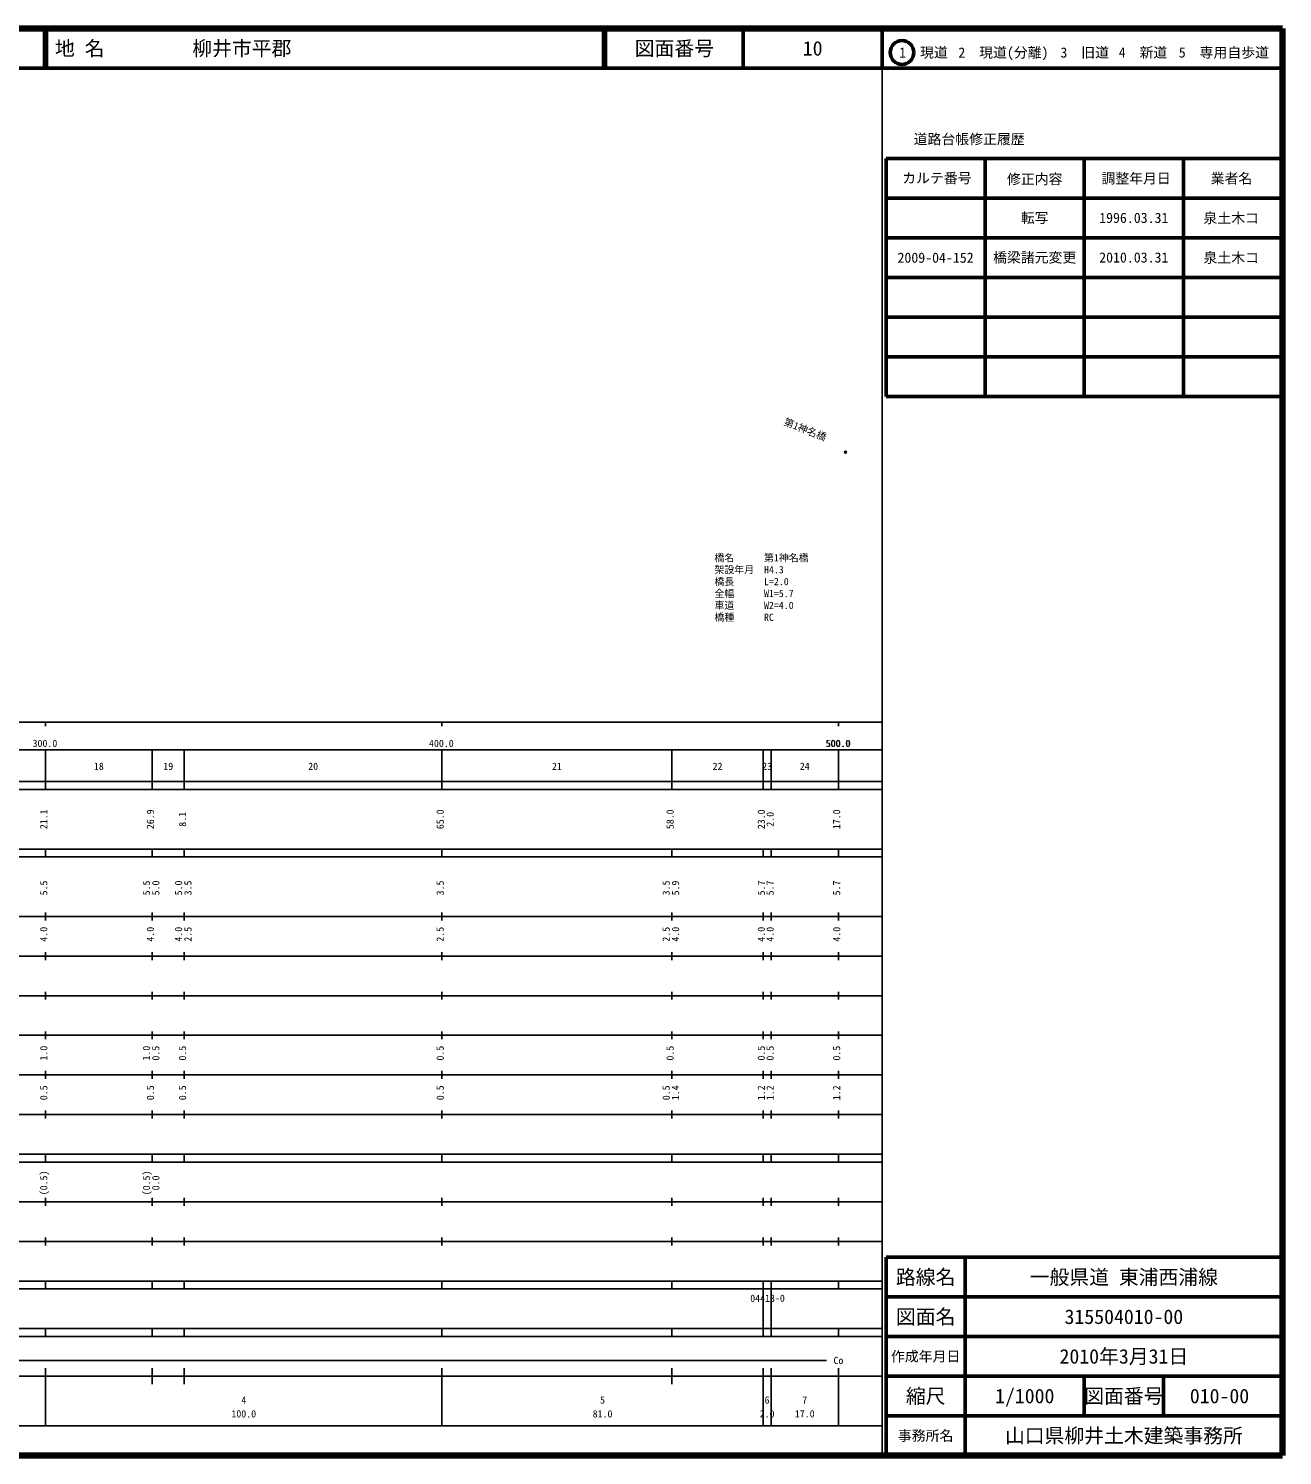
# Model space of a CAD drawing. Units: millimetres on the paper. Extents: x 40 to 680, y 20 to 380.
# Drawn here: x 363.7 to 680, y 20 to 380 of the extents above; entities that cross this region are included whole.
import ezdxf
from ezdxf.enums import TextEntityAlignment as Align

# ---------------------------------------------------------------- set-up
doc = ezdxf.new("R2010")
doc.units = ezdxf.units.MM
doc.header["$PDMODE"] = 32
doc.header["$PDSIZE"] = 0.5
for name, color, linetype in [('M-OTRS', 6, 'Continuous'), ('M-STR-HTXT', 7, 'Continuous'), ('M-STR-STR1', 1, 'Continuous'), ('M-TTL-TXT', 7, 'Continuous')]:
    doc.layers.add(name, color=color, linetype=linetype)
for name, color, linetype, lineweight in [('M-TTL', 2, 'Continuous', 140), ('M-TTL-BAND', 7, 'Continuous', 25), ('M-TTL-FRAM', 2, 'Continuous', 50), ('M-TTL-LINE', 7, 'Continuous', 50)]:
    doc.layers.add(name, color=color, linetype=linetype, lineweight=lineweight)
doc.styles.add('ＭＳ ゴシック', font='')
doc.styles.get('ＭＳ ゴシック').set_extended_font_data('MS Gothic')

msp = doc.modelspace()

# ---------------------------------------------------------------- linework, layer by layer
at = {"layer": 'M-OTRS'}
msp.add_point((569.813, 273.117), dxfattribs=at)
at = {"layer": 'M-TTL'}
for p, q in [((680, 380), (40, 380)), ((680, 20), (680, 380)), ((40, 20), (680, 20))]:
    msp.add_line(p, q, dxfattribs=at)
at = {"layer": 'M-TTL-BAND'}
for p, q in [((579, 20), (579, 370)), ((40, 205), (579, 205)), ((368, 205), (368, 204)), ((468, 205), (468, 204)), ((568, 205), (568, 204)), ((68, 198), (579, 198)), ((368, 188), (368, 198)), ((394.9, 188), (394.9, 198)), ((403, 188), (403, 198)), ((468, 188), (468, 198)), ((526, 188), (526, 198)), ((549, 188), (549, 198)), ((551, 188), (551, 198)), ((568, 188), (568, 198)), ((40, 190), (579, 190)), ((40, 188), (579, 188)), ((40, 173), (579, 173)), ((368, 171), (368, 173)), ((394.9, 171), (394.9, 173)), ((403, 171), (403, 173)), ((468, 171), (468, 173)), ((526, 171), (526, 173)), ((549, 171), (549, 173)), ((551, 171), (551, 173)), ((568, 171), (568, 173)), ((40, 171), (579, 171)), ((40, 156), (579, 156)), ((368, 155), (368, 157)), ((394.9, 155), (394.9, 157)), ((403, 155), (403, 157)), ((468, 155), (468, 157)), ((526, 155), (526, 157)), ((549, 155), (549, 157)), ((551, 155), (551, 157)), ((568, 155), (568, 157)), ((46, 146), (579, 146)), ((368, 145), (368, 147)), ((394.9, 145), (394.9, 147)), ((403, 145), (403, 147)), ((468, 145), (468, 147)), ((526, 145), (526, 147)), ((549, 145), (549, 147)), ((551, 145), (551, 147)), ((568, 145), (568, 147)), ((368, 135), (368, 137)), ((394.9, 135), (394.9, 137)), ((403, 135), (403, 137)), ((468, 135), (468, 137)), ((526, 135), (526, 137)), ((549, 135), (549, 137)), ((551, 135), (551, 137)), ((568, 135), (568, 137)), ((52, 136), (579, 136)), ((46, 126), (579, 126)), ((368, 125), (368, 127)), ((394.9, 125), (394.9, 127)), ((403, 125), (403, 127)), ((468, 125), (468, 127)), ((526, 125), (526, 127)), ((549, 125), (549, 127)), ((551, 125), (551, 127)), ((568, 125), (568, 127)), ((52, 116), (579, 116)), ((368, 115), (368, 117)), ((394.9, 115), (394.9, 117)), ((403, 115), (403, 117)), ((468, 115), (468, 117)), ((526, 115), (526, 117)), ((549, 115), (549, 117)), ((551, 115), (551, 117)), ((568, 115), (568, 117)), ((46, 106), (579, 106)), ((368, 105), (368, 107)), ((394.9, 105), (394.9, 107)), ((403, 105), (403, 107)), ((468, 105), (468, 107)), ((526, 105), (526, 107)), ((549, 105), (549, 107)), ((551, 105), (551, 107)), ((568, 105), (568, 107)), ((40, 96), (579, 96)), ((40, 94), (579, 94)), ((368, 94), (368, 96)), ((394.9, 94), (394.9, 96)), ((403, 94), (403, 96)), ((468, 94), (468, 96)), ((526, 94), (526, 96)), ((549, 94), (549, 96)), ((551, 94), (551, 96)), ((568, 94), (568, 96)), ((49, 84), (579, 84)), ((368, 83), (368, 85)), ((394.9, 83), (394.9, 85)), ((403, 83), (403, 85)), ((468, 83), (468, 85)), ((526, 83), (526, 85)), ((549, 83), (549, 85)), ((551, 83), (551, 85)), ((568, 83), (568, 85)), ((40, 74), (579, 74)), ((368, 73), (368, 75)), ((394.9, 73), (394.9, 75)), ((403, 73), (403, 75)), ((468, 73), (468, 75)), ((526, 73), (526, 75)), ((549, 73), (549, 75)), ((551, 73), (551, 75)), ((568, 73), (568, 75)), ((40, 64), (579, 64)), ((40, 62), (579, 62)), ((368, 62), (368, 64)), ((394.9, 62), (394.9, 64)), ((403, 62), (403, 64)), ((468, 62), (468, 64)), ((526, 62), (526, 64)), ((549, 62), (549, 64)), ((549, 52), (549, 62)), ((551, 62), (551, 64)), ((551, 52), (551, 62)), ((568, 62), (568, 64)), ((40, 52), (579, 52)), ((368, 50), (368, 52)), ((394.9, 50), (394.9, 52)), ((403, 50), (403, 52)), ((468, 50), (468, 52)), ((526, 50), (526, 52)), ((549, 50), (549, 52)), ((551, 50), (551, 52)), ((568, 50), (568, 52)), ((40, 50), (579, 50)), ((71, 44), (565, 44)), ((40, 40), (579, 40)), ((368, 27.5), (368, 42)), ((394.9, 38), (394.9, 42)), ((403, 38), (403, 42)), ((468, 27.5), (468, 42)), ((526, 38), (526, 42)), ((549, 27.5), (549, 42)), ((551, 27.5), (551, 42)), ((568, 27.5), (568, 42)), ((68, 27.5), (579, 27.5))]:
    msp.add_line(p, q, dxfattribs=at)
at = {"layer": 'M-TTL-FRAM'}
for p, q in [((580, 347.197), (580, 287.197)), ((580, 347.197), (680, 347.197)), ((580, 287.197), (680, 287.197)), ((680, 70), (580, 70)), ((580, 70), (580, 20))]:
    msp.add_line(p, q, dxfattribs=at)
at = {"layer": 'M-TTL-LINE'}
for p, q in [((367.75, 380), (367.75, 370)), ((368.25, 380), (368.25, 370)), ((508.747, 380), (508.747, 370)), ((509.247, 380), (509.247, 370)), ((543.997, 380), (543.997, 370)), ((579, 380), (579, 370)), ((40, 370), (680, 370)), ((605, 347.197), (605, 287.197)), ((630, 347.197), (630, 287.197)), ((655, 347.197), (655, 287.197)), ((580, 337.197), (680, 337.197)), ((580, 327.197), (680, 327.197)), ((580, 317.197), (680, 317.197)), ((580, 307.197), (680, 307.197)), ((580, 297.197), (680, 297.197)), ((600, 70), (600, 20)), ((680, 60), (580, 60)), ((680, 50), (580, 50)), ((680, 40), (580, 40)), ((630, 40), (630, 30)), ((650, 40), (650, 30)), ((680, 30), (580, 30))]:
    msp.add_line(p, q, dxfattribs=at)
msp.add_circle((584.031, 373.958), 3, dxfattribs=at)

# ---------------------------------------------------------------- texts
at = {"layer": 'M-STR-HTXT', "style": 'ＭＳ ゴシック'}
for s, p in [('橋名\u3000\u3000\u3000第1神名橋', (536.723, 245.011)), ('橋長\u3000\u3000\u3000L=2.0', (536.723, 239.011)), ('架設年月\u3000H4.3', (536.723, 242.011)), ('全幅\u3000\u3000\u3000W1=5.7', (536.723, 236.011)), ('車道\u3000\u3000\u3000W2=4.0', (536.723, 233.011)), ('橋種\u3000\u3000\u3000RC', (536.723, 230.011))]:
    msp.add_text(s, height=1.833, dxfattribs=at).set_placement(p, align=Align.BOTTOM_LEFT)
at = {"layer": 'M-STR-STR1', "style": 'ＭＳ ゴシック'}
msp.add_text('第1神名橋', height=1.833, rotation=338.475, dxfattribs=at).set_placement((553.842, 279.535), align=Align.BOTTOM_LEFT)
at = {"layer": 'M-TTL-BAND', "style": 'ＭＳ ゴシック'}
for s, p in [('300.0', (367.844, 198.195)), ('400.0', (467.844, 198.195)), ('500.0', (567.844, 198.195)), ('500.0', (568, 198.195)), ('18', (381.45, 192.405)), ('19', (398.95, 192.405)), ('20', (435.5, 192.405)), ('21', (497, 192.405)), ('22', (537.5, 192.405)), ('23', (550, 192.405)), ('24', (559.5, 192.405)), ('Co', (568, 42.5)), ('4', (418, 32.523)), ('5', (508.5, 32.523)), ('6', (550, 32.523)), ('7', (559.5, 32.523)), ('100.0', (418, 29.033)), ('81.0', (508.5, 29.033)), ('2.0', (550, 29.033)), ('17.0', (559.5, 29.033))]:
    msp.add_text(s, height=1.833, dxfattribs=at).set_placement(p, align=Align.BOTTOM_CENTER)
for s, p in [('21.1', (369, 180.5)), ('26.9', (395.9, 180.5)), ('8.1', (404, 180.5)), ('65.0', (469, 180.5)), ('58.0', (527, 180.5)), ('23.0', (550, 180.5)), ('2.0', (552.223, 180.5)), ('17.0', (569, 180.5)), ('5.5', (369, 163.174)), ('5.5', (394.9, 163.174)), ('5.0', (397.27, 163.174)), ('5.0', (403, 163.174)), ('3.5', (405.37, 163.174)), ('3.5', (469, 163.174)), ('3.5', (526, 163.174)), ('5.9', (528.37, 163.174)), ('5.7', (550, 163.174)), ('5.7', (552.223, 163.174)), ('5.7', (569, 163.174)), ('4.0', (369, 151.5)), ('4.0', (395.9, 151.5)), ('4.0', (403, 151.5)), ('2.5', (405.37, 151.5)), ('2.5', (469, 151.5)), ('2.5', (526, 151.5)), ('4.0', (528.37, 151.5)), ('4.0', (550, 151.5)), ('4.0', (552.223, 151.5)), ('4.0', (569, 151.5)), ('1.0', (369, 121.5)), ('1.0', (394.9, 121.5)), ('0.5', (397.27, 121.5)), ('0.5', (404, 121.5)), ('0.5', (469, 121.5)), ('0.5', (527, 121.5)), ('0.5', (550, 121.5)), ('0.5', (552.223, 121.5)), ('0.5', (569, 121.5)), ('0.5', (369, 111.5)), ('0.5', (395.9, 111.5)), ('0.5', (404, 111.5)), ('0.5', (469, 111.5)), ('0.5', (526, 111.5)), ('1.4', (528.37, 111.5)), ('1.2', (550, 111.5)), ('1.2', (552.223, 111.5)), ('1.2', (569, 111.5)), ('(0.5)', (369, 88.764)), ('(0.5)', (394.9, 88.764)), ('0.0', (397.27, 88.764))]:
    msp.add_text(s, height=1.833, rotation=90, dxfattribs=at).set_placement(p, align=Align.BOTTOM_CENTER)
msp.add_text('04413-0', height=1.833, dxfattribs=at).set_placement((550.117, 59.655), align=Align.MIDDLE_CENTER)
at = {"layer": 'M-TTL-TXT', "style": 'ＭＳ ゴシック'}
for s, p in [('地 名', (370.38, 375)), ('柳井市平郡', (405.024, 375))]:
    msp.add_text(s, height=3.666, dxfattribs=at).set_placement(p, align=Align.MIDDLE_LEFT)
for s, height, p in [('図面番号', 3.666, (526.622, 375)), ('10', 3.666, (561.497, 375)), ('1\u3000現道', 2.566, (589.448, 373.958)), ('2\u3000現道(分離)', 2.566, (609.619, 373.958)), ('3\u3000旧道', 2.566, (630.121, 373.958)), ('4\u3000新道', 2.566, (644.824, 373.958)), ('5\u3000専用自歩道', 2.566, (665.228, 373.958)), ('道路台帳修正履歴', 2.566, (600.968, 352.113)), ('カルテ番号', 2.566, (592.839, 342.277)), ('修正内容', 2.566, (617.509, 342.023)), ('調整年月日', 2.566, (643.089, 342.197)), ('業者名', 2.566, (667.134, 342.197)), ('転写', 2.566, (617.5, 332.245)), ('1996.03.31', 2.566, (642.5, 332.245)), ('泉土木コ', 2.566, (667.077, 332.189)), ('2009-04-152', 2.566, (592.5, 322.189)), ('橋梁諸元変更', 2.566, (617.5, 322.245)), ('2010.03.31', 2.566, (642.5, 322.245)), ('泉土木コ', 2.566, (667.077, 322.189)), ('路線名', 3.666, (590, 65)), ('路線名', 3.666, (590, 65)), ('一般県道 東浦西浦線', 3.666, (640, 65)), ('図面名', 3.666, (590, 55)), ('図面名', 3.666, (590, 55)), ('315504010-00', 3.666, (640, 55)), ('2010年3月31日', 3.666, (640, 45)), ('作成年月日', 2.566, (590, 45)), ('作成年月日', 2.566, (590, 45)), ('縮尺', 3.666, (590, 35)), ('縮尺', 3.666, (590, 35)), ('1/1000', 3.666, (615, 35)), ('図面番号', 3.666, (640, 35)), ('図面番号', 3.666, (640, 35)), ('010-00', 3.666, (664.125, 35)), ('事務所名', 2.566, (590, 25)), ('事務所名', 2.566, (590, 25)), ('山口県柳井土木建築事務所', 3.666, (640, 25))]:
    msp.add_text(s, height=height, dxfattribs=at).set_placement(p, align=Align.MIDDLE_CENTER)

doc.saveas('drawing.dxf')
